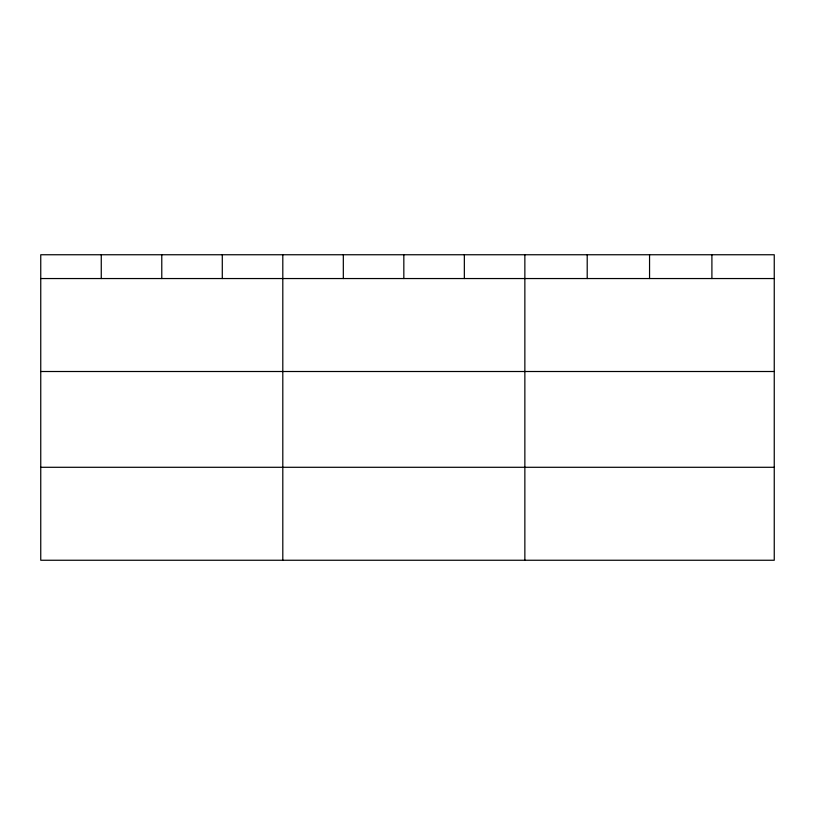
<?xml version="1.0" encoding="UTF-8"?>
<svg xmlns="http://www.w3.org/2000/svg" width="815" height="815" viewBox="0 0 815 815"><rect width="100%" height="100%" fill="white"/><g stroke="black" fill="none" stroke-linecap="round" stroke-linejoin="round"><path stroke-width="1.22" d="M774.25 371.508L774.25 254.749L40.75 254.749L40.75 560.251L774.25 560.251L774.25 371.508L40.75 371.508M40.75 278.547L774.25 278.547M40.75 467.29L774.25 467.29M711.903 254.749L711.903 278.547M649.555 254.749L649.555 278.547M587.207 254.749L587.207 278.547M524.86 254.749L524.86 560.251M464.346 254.749L464.346 278.547M403.832 254.749L403.832 278.547M343.319 254.749L343.319 278.547M282.805 254.749L282.805 560.251M222.291 254.749L222.291 278.547M161.778 254.749L161.778 278.547M101.264 254.749L101.264 278.547"/></g></svg>
